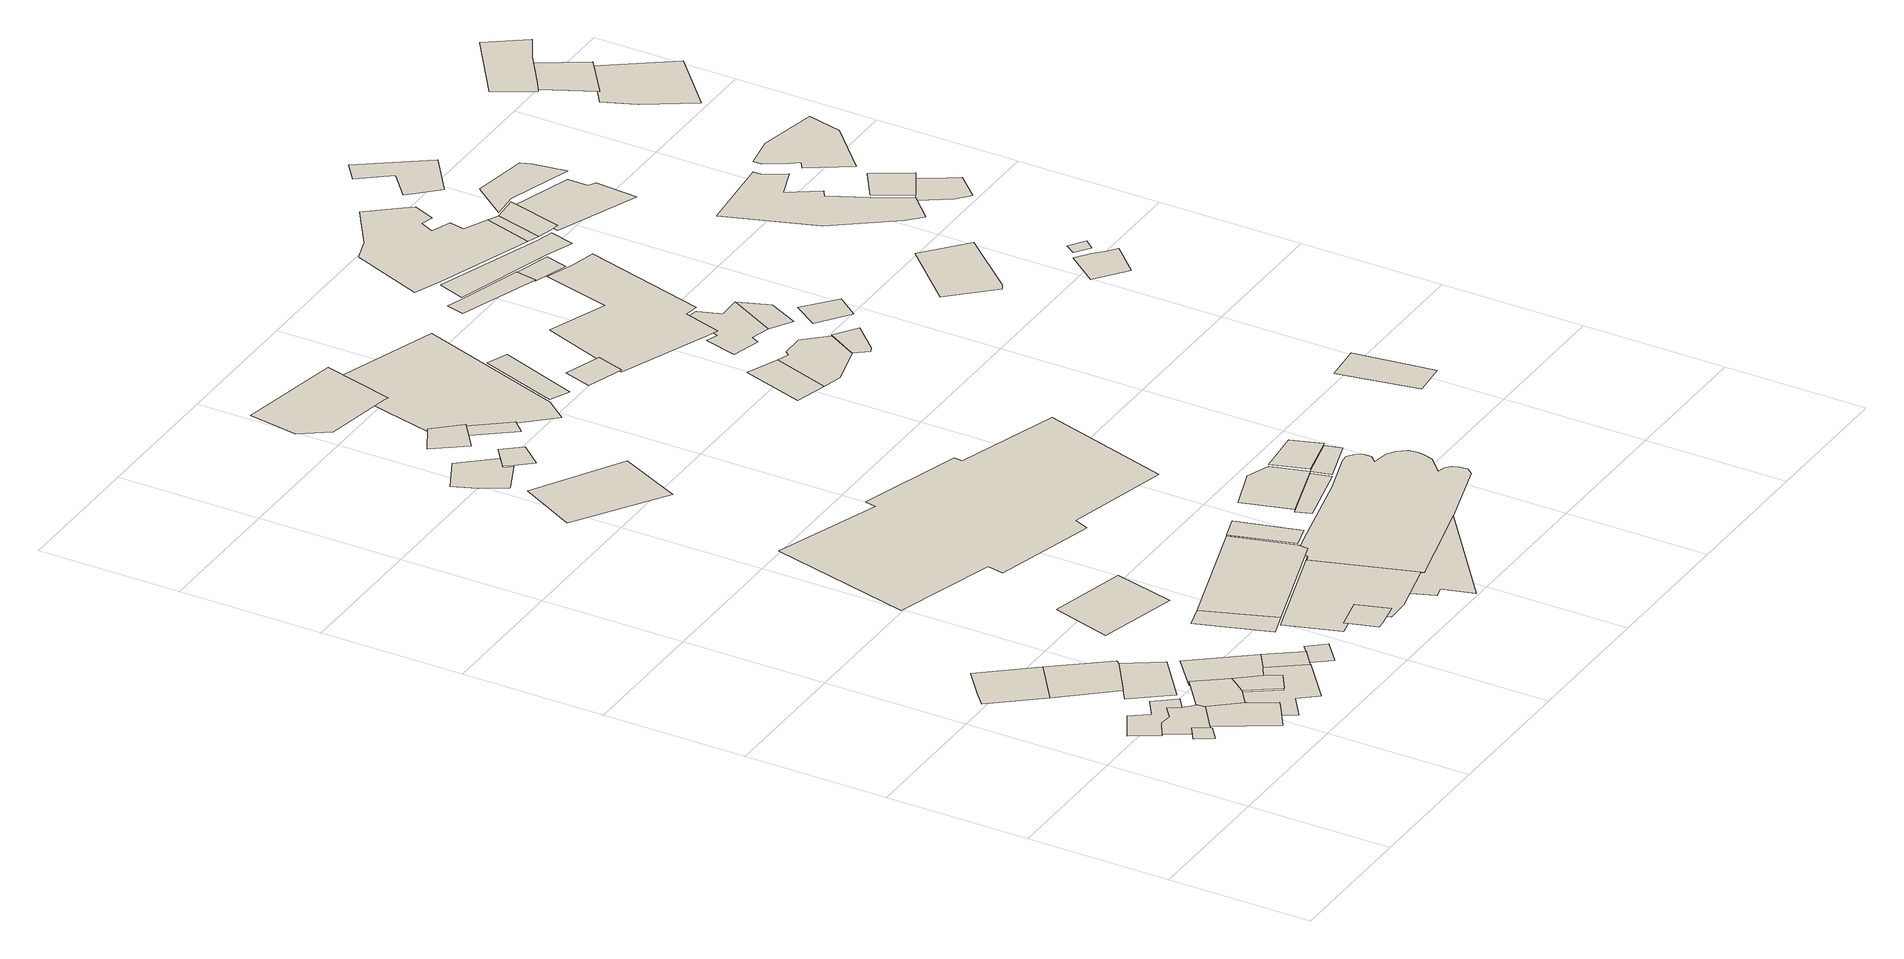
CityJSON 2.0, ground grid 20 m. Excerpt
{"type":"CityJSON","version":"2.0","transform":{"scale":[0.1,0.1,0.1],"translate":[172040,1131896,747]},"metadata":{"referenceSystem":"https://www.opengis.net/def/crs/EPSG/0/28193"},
"CityObjects":{
"building1":{"type":"Building","attributes":{"numberOfFloors":{"value":2,"sources":[{"name":"Amiran Atlas, sheet 12, map 4.3","type":"Secondary cartographic source"}],"paradata":{"author":"Beatrice Vaienti","date":"29-05-2023","comments":"In the atlas the value is \"1-3\", we have chosen a random value between 1 and 3 assigning a higher probability to 1 and 2 floors, respectively p=[0.35,0.35,0.3] for 1, 2, 3 floors","version":0}},"roof":{"type":{"value":"gable","paradata":{"author":"Beatrice Vaienti","date":"29-05-2023","comments":"In the Atlas the value is reported is 'gabled (tiles)', however it is not clear whether it refers to a hip or a gable roof. Therefore we assigned a random value between the two.","version":0}}},"updatedGeometry":true,"terrainDifference":{"value":"0.4482353226528503"}},"geometry":[{"type":"MultiSurface","lod":"0","boundaries":[[[0,1,2,3]]]}]},
"building2":{"type":"Building","attributes":{"numberOfFloors":{"value":1,"sources":[{"name":"Amiran Atlas, sheet 12, map 4.3","type":"Secondary cartographic source"}],"paradata":{"author":"Beatrice Vaienti","date":"29-05-2023","comments":"In the atlas the value is \"1-3\", we have chosen a random value between 1 and 3 assigning a higher probability to 1 and 2 floors, respectively p=[0.35,0.35,0.3] for 1, 2, 3 floors","version":0}},"roof":{"type":{"value":"flat","paradata":{"author":"Beatrice Vaienti","date":"29-05-2023","version":0}}},"updatedGeometry":true,"terrainDifference":{"value":"0.8770737426527776"}},"geometry":[{"type":"MultiSurface","lod":"0","boundaries":[[[4,5,6,7,8,9,10,11,12,13]]]}]},
"building3":{"type":"Building","attributes":{"numberOfFloors":{"value":2,"sources":[{"name":"Amiran Atlas, sheet 12, map 4.3","type":"Secondary cartographic source"}],"paradata":{"author":"Beatrice Vaienti","date":"29-05-2023","comments":"In the atlas the value is \"1-3\", we have chosen a random value between 1 and 3 assigning a higher probability to 1 and 2 floors, respectively p=[0.35,0.35,0.3] for 1, 2, 3 floors","version":0}},"roof":{"type":{"value":"flat","paradata":{"author":"Beatrice Vaienti","date":"29-05-2023","version":0}}},"updatedGeometry":true,"terrainDifference":{"value":"0.8300795005464461"}},"geometry":[{"type":"MultiSurface","lod":"0","boundaries":[[[14,15,16,17,18,19,20,21,22,23]]]}]},
"building4":{"type":"Building","attributes":{"numberOfFloors":{"value":3,"sources":[{"name":"Amiran Atlas, sheet 12, map 4.3","type":"Secondary cartographic source"}],"paradata":{"author":"Beatrice Vaienti","date":"29-05-2023","comments":"In the atlas the value is \"1-3\", we have chosen a random value between 1 and 3 assigning a higher probability to 1 and 2 floors, respectively p=[0.35,0.35,0.3] for 1, 2, 3 floors","version":0}},"roof":{"type":{"value":"flat","paradata":{"author":"Beatrice Vaienti","date":"29-05-2023","version":0}}},"updatedGeometry":true,"terrainDifference":{"value":"1.0382613989575766"}},"geometry":[{"type":"MultiSurface","lod":"0","boundaries":[[[24,25,26,27,28,29,30]]]}]},
"building5":{"type":"Building","attributes":{"numberOfFloors":{"value":1,"paradata":{"author":"INFERRED","date":"05-06-2023","comments":"Random Forest Classifier","version":0}},"roof":{"type":{"value":"flat","paradata":{"author":"Beatrice Vaienti","date":"29-05-2023","version":0}}},"updatedGeometry":true,"terrainDifference":{"value":"0.8188507627975196"}},"geometry":[{"type":"MultiSurface","lod":"0","boundaries":[[[31,32,33,34,35]]]}]},
"building6":{"type":"Building","attributes":{"numberOfFloors":{"value":2,"sources":[{"name":"Amiran Atlas, sheet 12, map 4.3","type":"Secondary cartographic source"}],"paradata":{"author":"Beatrice Vaienti","date":"29-05-2023","comments":"In the atlas the value is \"1-3\", we have chosen a random value between 1 and 3 assigning a higher probability to 1 and 2 floors, respectively p=[0.35,0.35,0.3] for 1, 2, 3 floors","version":0}},"roof":{"type":{"value":"flat","paradata":{"author":"Beatrice Vaienti","date":"29-05-2023","version":0}}},"updatedGeometry":true,"terrainDifference":{"value":"0.9134106298248517"}},"geometry":[{"type":"MultiSurface","lod":"0","boundaries":[[[36,37,38,39,40,41]]]}]},
"building7":{"type":"Building","attributes":{"numberOfFloors":{"value":1,"sources":[{"name":"Amiran Atlas, sheet 12, map 4.3","type":"Secondary cartographic source"}],"paradata":{"author":"Beatrice Vaienti","date":"29-05-2023","comments":"In the atlas the value is \"1-3\", we have chosen a random value between 1 and 3 assigning a higher probability to 1 and 2 floors, respectively p=[0.35,0.35,0.3] for 1, 2, 3 floors","version":0}},"roof":{"type":{"value":"flat","paradata":{"author":"Beatrice Vaienti","date":"29-05-2023","version":0}}},"updatedGeometry":true,"terrainDifference":{"value":"0.7969610047034221"}},"geometry":[{"type":"MultiSurface","lod":"0","boundaries":[[[42,43,33,32,44]]]}]},
"building8":{"type":"Building","attributes":{"numberOfFloors":{"value":2,"sources":[{"name":"Amiran Atlas, sheet 12, map 4.3","type":"Secondary cartographic source"}],"paradata":{"author":"Beatrice Vaienti","date":"29-05-2023","comments":"In the atlas the value is \"1-3\", we have chosen a random value between 1 and 3 assigning a higher probability to 1 and 2 floors, respectively p=[0.35,0.35,0.3] for 1, 2, 3 floors","version":0}},"roof":{"type":{"value":"flat","paradata":{"author":"Beatrice Vaienti","date":"29-05-2023","version":0}}},"updatedGeometry":true,"terrainDifference":{"value":"0.8171953010688303"}},"geometry":[{"type":"MultiSurface","lod":"0","boundaries":[[[45,42,44,46,47]]]}]},
"building9":{"type":"Building","attributes":{"numberOfFloors":{"value":2,"sources":[{"name":"Amiran Atlas, sheet 12, map 4.3","type":"Secondary cartographic source"}],"paradata":{"author":"Beatrice Vaienti","date":"29-05-2023","comments":"In the atlas the value is \"1-3\", we have chosen a random value between 1 and 3 assigning a higher probability to 1 and 2 floors, respectively p=[0.35,0.35,0.3] for 1, 2, 3 floors","version":0}},"roof":{"type":{"value":"flat","paradata":{"author":"Beatrice Vaienti","date":"29-05-2023","version":0}}},"updatedGeometry":true,"terrainDifference":{"value":"1.6195551845540759"}},"geometry":[{"type":"MultiSurface","lod":"0","boundaries":[[[48,49,50,51,52,53,54,55,56,57,58,59,60]]]}]},
"building10":{"type":"Building","attributes":{"numberOfFloors":{"value":1,"sources":[{"name":"Amiran Atlas, sheet 12, map 4.3","type":"Secondary cartographic source"}],"paradata":{"author":"Beatrice Vaienti","date":"29-05-2023","comments":"In the atlas the value is \"1-3\", we have chosen a random value between 1 and 3 assigning a higher probability to 1 and 2 floors, respectively p=[0.35,0.35,0.3] for 1, 2, 3 floors","version":0}},"roof":{"type":{"value":"hip","paradata":{"author":"Beatrice Vaienti","date":"29-05-2023","comments":"In the Atlas the value is reported is 'gabled (tiles)', however it is not clear whether it refers to a hip or a gable roof. Therefore we assigned a random value between the two.","version":0}}},"updatedGeometry":true,"terrainDifference":{"value":"0.5749871791990009"}},"geometry":[{"type":"MultiSurface","lod":"0","boundaries":[[[61,38,37,62,63]]]}]},
"building11":{"type":"Building","attributes":{"numberOfFloors":{"value":3,"sources":[{"name":"Amiran Atlas, sheet 12, map 4.3","type":"Secondary cartographic source"}],"paradata":{"author":"Beatrice Vaienti","date":"29-05-2023","comments":"In the atlas the value is \"1-3\", we have chosen a random value between 1 and 3 assigning a higher probability to 1 and 2 floors, respectively p=[0.35,0.35,0.3] for 1, 2, 3 floors","version":0}},"roof":{"type":{"value":"hip","paradata":{"author":"Beatrice Vaienti","date":"29-05-2023","comments":"In the Atlas the value is reported is 'gabled (tiles)', however it is not clear whether it refers to a hip or a gable roof. Therefore we assigned a random value between the two.","version":0}}},"updatedGeometry":true,"terrainDifference":{"value":"0.7176208684311715"}},"geometry":[{"type":"MultiSurface","lod":"0","boundaries":[[[64,65,66,67,68,69]]]}]},
"building12":{"type":"Building","attributes":{"numberOfFloors":{"value":2,"sources":[{"name":"Amiran Atlas, sheet 12, map 4.3","type":"Secondary cartographic source"}],"paradata":{"author":"Beatrice Vaienti","date":"29-05-2023","comments":"In the atlas the value is \"1-3\", we have chosen a random value between 1 and 3 assigning a higher probability to 1 and 2 floors, respectively p=[0.35,0.35,0.3] for 1, 2, 3 floors","version":0}},"roof":{"type":{"value":"domed","paradata":{"author":"Beatrice Vaienti","date":"29-05-2023","version":0}}},"updatedGeometry":true,"terrainDifference":{"value":"0.6391456697115209"}},"geometry":[{"type":"MultiSurface","lod":"0","boundaries":[[[65,64,70,71]]]}]},
"building13":{"type":"Building","attributes":{"numberOfFloors":{"value":3,"sources":[{"name":"Amiran Atlas, sheet 12, map 4.3","type":"Secondary cartographic source"}],"paradata":{"author":"Beatrice Vaienti","date":"29-05-2023","comments":"In the atlas the value is \"1-3\", we have chosen a random value between 1 and 3 assigning a higher probability to 1 and 2 floors, respectively p=[0.35,0.35,0.3] for 1, 2, 3 floors","version":0}},"roof":{"type":{"value":"domed","paradata":{"author":"Beatrice Vaienti","date":"29-05-2023","version":0}}},"updatedGeometry":true,"terrainDifference":{"value":"0.5954970278253313"}},"geometry":[{"type":"MultiSurface","lod":"0","boundaries":[[[72,71,73,74,75]]]}]},
"building14":{"type":"Building","attributes":{"numberOfFloors":{"value":1,"sources":[{"name":"Amiran Atlas, sheet 12, map 4.3","type":"Secondary cartographic source"}],"paradata":{"author":"Beatrice Vaienti","date":"29-05-2023","comments":"In the atlas the value is \"1-3\", we have chosen a random value between 1 and 3 assigning a higher probability to 1 and 2 floors, respectively p=[0.35,0.35,0.3] for 1, 2, 3 floors","version":0}},"roof":{"type":{"value":"flat","paradata":{"author":"Beatrice Vaienti","date":"29-05-2023","version":0}}},"updatedGeometry":true,"terrainDifference":{"value":"1.2327316157822497"}},"geometry":[{"type":"MultiSurface","lod":"0","boundaries":[[[76,77,78,79,80,81,82]]]}]},
"building15":{"type":"Building","attributes":{"numberOfFloors":{"value":1,"paradata":{"author":"INFERRED","date":"05-06-2023","comments":"Random Forest Classifier","version":0}},"roof":{"type":{"value":"flat","paradata":{"author":"INFERRED","date":"05-06-2023","comments":"Random Forest Classifier","version":0}}},"updatedGeometry":true,"terrainDifference":{"value":"1.1726861643616575"}},"geometry":[{"type":"MultiSurface","lod":"0","boundaries":[[[83,84,85,86]]]}]},
"building16":{"type":"Building","attributes":{"numberOfFloors":{"value":1,"sources":[{"name":"Amiran Atlas, sheet 12, map 4.3","type":"Secondary cartographic source"}],"paradata":{"author":"Beatrice Vaienti","date":"29-05-2023","comments":"In the atlas the value is \"1-3\", we have chosen a random value between 1 and 3 assigning a higher probability to 1 and 2 floors, respectively p=[0.35,0.35,0.3] for 1, 2, 3 floors","version":0}},"roof":{"type":{"value":"flat","paradata":{"author":"Beatrice Vaienti","date":"29-05-2023","version":0}}},"updatedGeometry":true,"terrainDifference":{"value":"0.5033460948074935"}},"geometry":[{"type":"MultiSurface","lod":"0","boundaries":[[[87,88,89,90]]]}]},
"building17":{"type":"Building","attributes":{"numberOfFloors":{"value":2,"sources":[{"name":"Amiran Atlas, sheet 12, map 4.3","type":"Secondary cartographic source"}],"paradata":{"author":"Beatrice Vaienti","date":"29-05-2023","comments":"In the atlas the value is \"1-3\", we have chosen a random value between 1 and 3 assigning a higher probability to 1 and 2 floors, respectively p=[0.35,0.35,0.3] for 1, 2, 3 floors","version":0}},"roof":{"type":{"value":"flat","paradata":{"author":"Beatrice Vaienti","date":"29-05-2023","version":0}}},"updatedGeometry":true,"terrainDifference":{"value":"1.8278090575159296"}},"geometry":[{"type":"MultiSurface","lod":"0","boundaries":[[[91,92,93,94]]]}]},
"building18":{"type":"Building","attributes":{"numberOfFloors":{"value":3,"sources":[{"name":"Amiran Atlas, sheet 12, map 4.3","type":"Secondary cartographic source"}],"paradata":{"author":"Beatrice Vaienti","date":"29-05-2023","comments":"In the atlas the value is \"1-3\", we have chosen a random value between 1 and 3 assigning a higher probability to 1 and 2 floors, respectively p=[0.35,0.35,0.3] for 1, 2, 3 floors","version":0}},"roof":{"type":{"value":"flat","paradata":{"author":"Beatrice Vaienti","date":"29-05-2023","version":0}}},"updatedGeometry":true,"terrainDifference":{"value":"0.7621283116448904"}},"geometry":[{"type":"MultiSurface","lod":"0","boundaries":[[[95,96,97,98,99,100]]]}]},
"building19":{"type":"Building","attributes":{"numberOfFloors":{"value":1,"sources":[{"name":"Amiran Atlas, sheet 12, map 4.3","type":"Secondary cartographic source"}],"paradata":{"author":"Beatrice Vaienti","date":"29-05-2023","comments":"In the atlas the value is \"1-3\", we have chosen a random value between 1 and 3 assigning a higher probability to 1 and 2 floors, respectively p=[0.35,0.35,0.3] for 1, 2, 3 floors","version":0}},"roof":{"type":{"value":"flat","paradata":{"author":"Beatrice Vaienti","date":"29-05-2023","version":0}}},"updatedGeometry":true,"terrainDifference":{"value":"0.9096524106829893"}},"geometry":[{"type":"MultiSurface","lod":"0","boundaries":[[[101,102,103,104]]]}]},
"building20":{"type":"Building","attributes":{"numberOfFloors":{"value":1,"sources":[{"name":"Amiran Atlas, sheet 12, map 4.3","type":"Secondary cartographic source"}],"paradata":{"author":"Beatrice Vaienti","date":"29-05-2023","comments":"In the atlas the value is \"1-3\", we have chosen a random value between 1 and 3 assigning a higher probability to 1 and 2 floors, respectively p=[0.35,0.35,0.3] for 1, 2, 3 floors","version":0}},"roof":{"type":{"value":"flat","paradata":{"author":"Beatrice Vaienti","date":"29-05-2023","version":0}}},"updatedGeometry":true,"terrainDifference":{"value":"0.8100897709461861"}},"geometry":[{"type":"MultiSurface","lod":"0","boundaries":[[[105,106,107,108,109]]]}]},
"building21":{"type":"Building","attributes":{"numberOfFloors":{"value":1,"sources":[{"name":"Amiran Atlas, sheet 12, map 4.3","type":"Secondary cartographic source"}],"paradata":{"author":"Beatrice Vaienti","date":"29-05-2023","comments":"In the atlas the value is \"1-3\", we have chosen a random value between 1 and 3 assigning a higher probability to 1 and 2 floors, respectively p=[0.35,0.35,0.3] for 1, 2, 3 floors","version":0}},"roof":{"type":{"value":"flat","paradata":{"author":"Beatrice Vaienti","date":"29-05-2023","version":0}}},"updatedGeometry":true,"terrainDifference":{"value":"1.4706718689756235"}},"geometry":[{"type":"MultiSurface","lod":"0","boundaries":[[[110,111,112,113,114,115]]]}]},
"building22":{"type":"Building","attributes":{"numberOfFloors":{"value":1,"sources":[{"name":"Amiran Atlas, sheet 12, map 4.3","type":"Secondary cartographic source"}],"paradata":{"author":"Beatrice Vaienti","date":"29-05-2023","comments":"In the atlas the value is \"1-3\", we have chosen a random value between 1 and 3 assigning a higher probability to 1 and 2 floors, respectively p=[0.35,0.35,0.3] for 1, 2, 3 floors","version":0}},"roof":{"type":{"value":"flat","paradata":{"author":"Beatrice Vaienti","date":"29-05-2023","version":0}}},"updatedGeometry":true,"terrainDifference":{"value":"0.7842735114756506"}},"geometry":[{"type":"MultiSurface","lod":"0","boundaries":[[[116,117,118,119]]]}]},
"building23":{"type":"Building","attributes":{"numberOfFloors":{"value":2,"sources":[{"name":"Amiran Atlas, sheet 12, map 4.3","type":"Secondary cartographic source"}],"paradata":{"author":"Beatrice Vaienti","date":"29-05-2023","comments":"In the atlas the value is \"1-3\", we have chosen a random value between 1 and 3 assigning a higher probability to 1 and 2 floors, respectively p=[0.35,0.35,0.3] for 1, 2, 3 floors","version":0}},"roof":{"type":{"value":"flat","paradata":{"author":"Beatrice Vaienti","date":"29-05-2023","version":0}}},"updatedGeometry":true,"terrainDifference":{"value":"1.2838965631106403"}},"geometry":[{"type":"MultiSurface","lod":"0","boundaries":[[[88,87,120,121,122]]]}]},
"building24":{"type":"Building","attributes":{"numberOfFloors":{"value":1,"sources":[{"name":"Amiran Atlas, sheet 12, map 4.3","type":"Secondary cartographic source"}],"paradata":{"author":"Beatrice Vaienti","date":"29-05-2023","comments":"In the atlas the value is \"1-3\", we have chosen a random value between 1 and 3 assigning a higher probability to 1 and 2 floors, respectively p=[0.35,0.35,0.3] for 1, 2, 3 floors","version":0}},"roof":{"type":{"value":"flat","paradata":{"author":"Beatrice Vaienti","date":"29-05-2023","version":0}}},"updatedGeometry":true,"terrainDifference":{"value":"1.6261742688890082"}},"geometry":[{"type":"MultiSurface","lod":"0","boundaries":[[[123,124,125,126,127,128,129,130,131,132,133]]]}]},
"building25":{"type":"Building","attributes":{"numberOfFloors":{"value":1,"sources":[{"name":"Amiran Atlas, sheet 12, map 4.3","type":"Secondary cartographic source"}],"paradata":{"author":"Beatrice Vaienti","date":"29-05-2023","comments":"In the atlas the value is \"1-3\", we have chosen a random value between 1 and 3 assigning a higher probability to 1 and 2 floors, respectively p=[0.35,0.35,0.3] for 1, 2, 3 floors","version":0}},"roof":{"type":{"value":"flat","paradata":{"author":"Beatrice Vaienti","date":"29-05-2023","version":0}}},"updatedGeometry":true,"terrainDifference":{"value":"3.2334416341288015"}},"geometry":[{"type":"MultiSurface","lod":"0","boundaries":[[[134,135,136,137,138,139,140,141,142,143,144,145]]]}]},
"building26":{"type":"Building","attributes":{"numberOfFloors":{"value":2,"sources":[{"name":"Amiran Atlas, sheet 12, map 4.3","type":"Secondary cartographic source"}],"paradata":{"author":"Beatrice Vaienti","date":"29-05-2023","comments":"In the atlas the value is \"1-3\", we have chosen a random value between 1 and 3 assigning a higher probability to 1 and 2 floors, respectively p=[0.35,0.35,0.3] for 1, 2, 3 floors","version":0}},"roof":{"type":{"value":"flat","paradata":{"author":"Beatrice Vaienti","date":"29-05-2023","version":0}}},"updatedGeometry":true,"terrainDifference":{"value":"3.5901576972162585"}},"geometry":[{"type":"MultiSurface","lod":"0","boundaries":[[[146,147,148,149,150,151,152,153]]]}]},
"building27":{"type":"Building","attributes":{"numberOfFloors":{"value":1,"sources":[{"name":"Amiran Atlas, sheet 12, map 4.3","type":"Secondary cartographic source"}],"paradata":{"author":"Beatrice Vaienti","date":"29-05-2023","comments":"In the atlas the value is \"1-3\", we have chosen a random value between 1 and 3 assigning a higher probability to 1 and 2 floors, respectively p=[0.35,0.35,0.3] for 1, 2, 3 floors","version":0}},"roof":{"type":{"value":"flat","paradata":{"author":"Beatrice Vaienti","date":"29-05-2023","version":0}}},"updatedGeometry":true,"terrainDifference":{"value":"1.6312303317012267"}},"geometry":[{"type":"MultiSurface","lod":"0","boundaries":[[[154,155,156,157]]]}]},
"building28":{"type":"Building","attributes":{"numberOfFloors":{"value":2,"sources":[{"name":"Amiran Atlas, sheet 12, map 4.3","type":"Secondary cartographic source"}],"paradata":{"author":"Beatrice Vaienti","date":"29-05-2023","comments":"In the atlas the value is \"1-3\", we have chosen a random value between 1 and 3 assigning a higher probability to 1 and 2 floors, respectively p=[0.35,0.35,0.3] for 1, 2, 3 floors","version":0}},"roof":{"type":{"value":"flat","paradata":{"author":"INFERRED","date":"05-06-2023","comments":"Random Forest Classifier","version":0}}},"updatedGeometry":true,"terrainDifference":{"value":"1.2896860963904764"}},"geometry":[{"type":"MultiSurface","lod":"0","boundaries":[[[158,159,160,161]]]}]},
"building29":{"type":"Building","attributes":{"numberOfFloors":{"value":2,"sources":[{"name":"Amiran Atlas, sheet 12, map 4.3","type":"Secondary cartographic source"}],"paradata":{"author":"Beatrice Vaienti","date":"29-05-2023","comments":"In the atlas the value is \"1-3\", we have chosen a random value between 1 and 3 assigning a higher probability to 1 and 2 floors, respectively p=[0.35,0.35,0.3] for 1, 2, 3 floors","version":0}},"roof":{"type":{"value":"flat","paradata":{"author":"Beatrice Vaienti","date":"29-05-2023","version":0}}},"updatedGeometry":true,"terrainDifference":{"value":"0.5947137524824356"}},"geometry":[{"type":"MultiSurface","lod":"0","boundaries":[[[126,125,124,162,163,164,165,166]]]}]},
"building30":{"type":"Building","attributes":{"numberOfFloors":{"value":1,"sources":[{"name":"Amiran Atlas, sheet 12, map 4.3","type":"Secondary cartographic source"}],"paradata":{"author":"Beatrice Vaienti","date":"29-05-2023","comments":"In the atlas the value is \"1-3\", we have chosen a random value between 1 and 3 assigning a higher probability to 1 and 2 floors, respectively p=[0.35,0.35,0.3] for 1, 2, 3 floors","version":0}},"roof":{"type":{"value":"flat","paradata":{"author":"Beatrice Vaienti","date":"29-05-2023","version":0}}},"updatedGeometry":true,"terrainDifference":{"value":"0.5959375504053896"}},"geometry":[{"type":"MultiSurface","lod":"0","boundaries":[[[167,168,169,170]]]}]},
"building31":{"type":"Building","attributes":{"numberOfFloors":{"value":2,"sources":[{"name":"Amiran Atlas, sheet 12, map 4.3","type":"Secondary cartographic source"}],"paradata":{"author":"Beatrice Vaienti","date":"29-05-2023","comments":"In the atlas the value is \"1-3\", we have chosen a random value between 1 and 3 assigning a higher probability to 1 and 2 floors, respectively p=[0.35,0.35,0.3] for 1, 2, 3 floors","version":0}},"roof":{"type":{"value":"domed","paradata":{"author":"Beatrice Vaienti","date":"29-05-2023","version":0}}},"updatedGeometry":true,"terrainDifference":{"value":"1.2350939003484092"}},"geometry":[{"type":"MultiSurface","lod":"0","boundaries":[[[171,172,173,174]]]}]},
"building32":{"type":"Building","attributes":{"numberOfFloors":{"value":1,"sources":[{"name":"Amiran Atlas, sheet 12, map 4.3","type":"Secondary cartographic source"}],"paradata":{"author":"Beatrice Vaienti","date":"29-05-2023","comments":"In the atlas the value is \"1-3\", we have chosen a random value between 1 and 3 assigning a higher probability to 1 and 2 floors, respectively p=[0.35,0.35,0.3] for 1, 2, 3 floors","version":0}},"roof":{"type":{"value":"flat","paradata":{"author":"Beatrice Vaienti","date":"29-05-2023","version":0}}},"updatedGeometry":true,"terrainDifference":{"value":"2.3186715336217314"}},"geometry":[{"type":"MultiSurface","lod":"0","boundaries":[[[175,176,177,128,127,126,166,165,178,179,180,181,182,183,184,185,186,187,188,189,190,191,192,193,194,195,196,197]]]}]},
"building33":{"type":"Building","attributes":{"numberOfFloors":{"value":2,"sources":[{"name":"Amiran Atlas, sheet 12, map 4.3","type":"Secondary cartographic source"}],"paradata":{"author":"Beatrice Vaienti","date":"29-05-2023","comments":"In the atlas the value is \"1-3\", we have chosen a random value between 1 and 3 assigning a higher probability to 1 and 2 floors, respectively p=[0.35,0.35,0.3] for 1, 2, 3 floors","version":0}},"roof":{"type":{"value":"flat","paradata":{"author":"INFERRED","date":"05-06-2023","comments":"Random Forest Classifier","version":0}}},"updatedGeometry":true,"terrainDifference":{"value":"1.0992750303073553"}},"geometry":[{"type":"MultiSurface","lod":"0","boundaries":[[[198,199,200,201,202,203]]]}]},
"building34":{"type":"Building","attributes":{"numberOfFloors":{"value":2,"sources":[{"name":"Amiran Atlas, sheet 12, map 4.3","type":"Secondary cartographic source"}],"paradata":{"author":"Beatrice Vaienti","date":"29-05-2023","comments":"In the atlas the value is \"1-3\", we have chosen a random value between 1 and 3 assigning a higher probability to 1 and 2 floors, respectively p=[0.35,0.35,0.3] for 1, 2, 3 floors","version":0}},"roof":{"type":{"value":"flat","paradata":{"author":"INFERRED","date":"05-06-2023","comments":"Random Forest Classifier","version":0}}},"updatedGeometry":true,"terrainDifference":{"value":"0.5150263811844634"}},"geometry":[{"type":"MultiSurface","lod":"0","boundaries":[[[204,205,206,207]]]}]},
"building35":{"type":"Building","attributes":{"numberOfFloors":{"value":3,"sources":[{"name":"Amiran Atlas, sheet 12, map 4.3","type":"Secondary cartographic source"}],"paradata":{"author":"Beatrice Vaienti","date":"29-05-2023","comments":"In the atlas the value is \"1-3\", we have chosen a random value between 1 and 3 assigning a higher probability to 1 and 2 floors, respectively p=[0.35,0.35,0.3] for 1, 2, 3 floors","version":0}},"roof":{"type":{"value":"flat","paradata":{"author":"INFERRED","date":"05-06-2023","comments":"Random Forest Classifier","version":0}}},"updatedGeometry":true,"terrainDifference":{"value":"0.48195546892611313"}},"geometry":[{"type":"MultiSurface","lod":"0","boundaries":[[[208,209,210,211,212]]]}]},
"building36":{"type":"Building","attributes":{"numberOfFloors":{"value":3,"sources":[{"name":"Amiran Atlas, sheet 12, map 4.3","type":"Secondary cartographic source"}],"paradata":{"author":"Beatrice Vaienti","date":"29-05-2023","comments":"In the atlas the value is \"1-3\", we have chosen a random value between 1 and 3 assigning a higher probability to 1 and 2 floors, respectively p=[0.35,0.35,0.3] for 1, 2, 3 floors","version":0}},"roof":{"type":{"value":"flat","paradata":{"author":"Beatrice Vaienti","date":"29-05-2023","version":0}}},"updatedGeometry":true,"terrainDifference":{"value":"1.3301409972955007"}},"geometry":[{"type":"MultiSurface","lod":"0","boundaries":[[[213,214,172,171,215,216,217,218]]]}]},
"building37":{"type":"Building","attributes":{"numberOfFloors":{"value":1,"sources":[{"name":"Amiran Atlas, sheet 12, map 4.3","type":"Secondary cartographic source"}],"paradata":{"author":"Beatrice Vaienti","date":"29-05-2023","comments":"In the atlas the value is \"1-3\", we have chosen a random value between 1 and 3 assigning a higher probability to 1 and 2 floors, respectively p=[0.35,0.35,0.3] for 1, 2, 3 floors","version":0}},"roof":{"type":{"value":"flat","paradata":{"author":"Beatrice Vaienti","date":"29-05-2023","version":0}}},"updatedGeometry":true,"terrainDifference":{"value":"3.238401958683389"}},"geometry":[{"type":"MultiSurface","lod":"0","boundaries":[[[219,220,221,222,223,224,225,226,227,228,229]]]}]},
"building38":{"type":"Building","attributes":{"numberOfFloors":{"value":1,"sources":[{"name":"Amiran Atlas, sheet 12, map 4.3","type":"Secondary cartographic source"}],"paradata":{"author":"Beatrice Vaienti","date":"29-05-2023","comments":"In the atlas the value is \"1-3\", we have chosen a random value between 1 and 3 assigning a higher probability to 1 and 2 floors, respectively p=[0.35,0.35,0.3] for 1, 2, 3 floors","version":0}},"roof":{"type":{"value":"flat","paradata":{"author":"Beatrice Vaienti","date":"29-05-2023","version":0}}},"updatedGeometry":true,"terrainDifference":{"value":"0.5963199473237619"}},"geometry":[{"type":"MultiSurface","lod":"0","boundaries":[[[199,230,231,232]]]}]},
"building39":{"type":"Building","attributes":{"numberOfFloors":{"value":3,"paradata":{"author":"INFERRED","date":"05-06-2023","comments":"Random Forest Classifier","version":0}},"roof":{"type":{"value":"flat","paradata":{"author":"INFERRED","date":"05-06-2023","comments":"Random Forest Classifier","version":0}}},"updatedGeometry":true,"terrainDifference":{"value":"0.6742133118619676"}},"geometry":[{"type":"MultiSurface","lod":"0","boundaries":[[[233,234,235,236]]]}]},
"building40":{"type":"Building","attributes":{"numberOfFloors":{"value":1,"sources":[{"name":"Amiran Atlas, sheet 12, map 4.3","type":"Secondary cartographic source"}],"paradata":{"author":"Beatrice Vaienti","date":"29-05-2023","comments":"In the atlas the value is \"1-3\", we have chosen a random value between 1 and 3 assigning a higher probability to 1 and 2 floors, respectively p=[0.35,0.35,0.3] for 1, 2, 3 floors","version":0}},"roof":{"type":{"value":"flat","paradata":{"author":"Beatrice Vaienti","date":"29-05-2023","version":0}}},"updatedGeometry":true,"terrainDifference":{"value":"1.4080009531140094"}},"geometry":[{"type":"MultiSurface","lod":"0","boundaries":[[[237,238,239,240,241,242,243,244,245,246]]]}]},
"building41":{"type":"Building","attributes":{"numberOfFloors":{"value":2,"paradata":{"author":"INFERRED","date":"05-06-2023","comments":"Random Forest Classifier","version":0}},"roof":{"type":{"value":"gable","paradata":{"author":"Beatrice Vaienti","date":"29-05-2023","comments":"In the Atlas the value is reported is 'gabled (tiles)', however it is not clear whether it refers to a hip or a gable roof. Therefore we assigned a random value between the two.","version":0}}},"updatedGeometry":true,"terrainDifference":{"value":"0.6748661474711262"}},"geometry":[{"type":"MultiSurface","lod":"0","boundaries":[[[247,248,249,250,251,252]]]}]},
"building42":{"type":"Building","attributes":{"numberOfFloors":{"value":1,"paradata":{"author":"INFERRED","date":"05-06-2023","comments":"Random Forest Classifier","version":0}},"roof":{"type":{"value":"flat","paradata":{"author":"INFERRED","date":"05-06-2023","comments":"Random Forest Classifier","version":0}}},"updatedGeometry":true,"terrainDifference":{"value":"0.7757813713095384"}},"geometry":[{"type":"MultiSurface","lod":"0","boundaries":[[[253,254,255,256,257]]]}]},
"building43":{"type":"Building","attributes":{"numberOfFloors":{"value":1,"sources":[{"name":"Amiran Atlas, sheet 12, map 4.3","type":"Secondary cartographic source"}],"paradata":{"author":"Beatrice Vaienti","date":"29-05-2023","comments":"In the atlas the value is \"1-3\", we have chosen a random value between 1 and 3 assigning a higher probability to 1 and 2 floors, respectively p=[0.35,0.35,0.3] for 1, 2, 3 floors","version":0}},"roof":{"type":{"value":"flat","paradata":{"author":"INFERRED","date":"05-06-2023","comments":"Random Forest Classifier","version":0}}},"updatedGeometry":true,"terrainDifference":{"value":"0.46094314656511415"}},"geometry":[{"type":"MultiSurface","lod":"0","boundaries":[[[258,259,260,261]]]}]},
"building44":{"type":"Building","attributes":{"numberOfFloors":{"value":2,"paradata":{"author":"INFERRED","date":"05-06-2023","comments":"Random Forest Classifier","version":0}},"roof":{"type":{"value":"gable","paradata":{"author":"Beatrice Vaienti","date":"29-05-2023","comments":"In the Atlas the value is reported is 'gabled (tiles)', however it is not clear whether it refers to a hip or a gable roof. Therefore we assigned a random value between the two.","version":0}}},"updatedGeometry":true,"terrainDifference":{"value":"2.6619503041161225"}},"geometry":[{"type":"MultiSurface","lod":"0","boundaries":[[[262,263,264,265,266,267,268,269,270,271,272,273,274,275]]]}]},
"building45":{"type":"Building","attributes":{"numberOfFloors":{"value":2,"sources":[{"name":"Amiran Atlas, sheet 12, map 4.3","type":"Secondary cartographic source"}],"paradata":{"author":"Beatrice Vaienti","date":"29-05-2023","comments":"In the atlas the value is \"1-3\", we have chosen a random value between 1 and 3 assigning a higher probability to 1 and 2 floors, respectively p=[0.35,0.35,0.3] for 1, 2, 3 floors","version":0}},"roof":{"type":{"value":"flat","paradata":{"author":"Beatrice Vaienti","date":"29-05-2023","version":0}}},"updatedGeometry":true,"terrainDifference":{"value":"1.1172362452576636"}},"geometry":[{"type":"MultiSurface","lod":"0","boundaries":[[[241,276,277,242]]]}]},
"building46":{"type":"Building","attributes":{"numberOfFloors":{"value":1,"sources":[{"name":"Amiran Atlas, sheet 12, map 4.3","type":"Secondary cartographic source"}],"paradata":{"author":"Beatrice Vaienti","date":"29-05-2023","comments":"In the atlas the value is \"1-3\", we have chosen a random value between 1 and 3 assigning a higher probability to 1 and 2 floors, respectively p=[0.35,0.35,0.3] for 1, 2, 3 floors","version":0}},"roof":{"type":{"value":"flat","paradata":{"author":"Beatrice Vaienti","date":"29-05-2023","version":0}}},"updatedGeometry":true,"terrainDifference":{"value":"0.9219380487909075"}},"geometry":[{"type":"MultiSurface","lod":"0","boundaries":[[[278,279,280,281]]]}]},
"building47":{"type":"Building","attributes":{"numberOfFloors":{"value":1,"paradata":{"author":"INFERRED","date":"05-06-2023","comments":"Random Forest Classifier","version":0}},"roof":{"type":{"value":"gable","paradata":{"author":"Beatrice Vaienti","date":"29-05-2023","comments":"In the Atlas the value is reported is 'gabled (tiles)', however it is not clear whether it refers to a hip or a gable roof. Therefore we assigned a random value between the two.","version":0}}},"updatedGeometry":true,"terrainDifference":{"value":"0.9684284649657784"}},"geometry":[{"type":"MultiSurface","lod":"0","boundaries":[[[265,282,283,266]]]}]},
"building48":{"type":"Building","attributes":{"numberOfFloors":{"value":2,"paradata":{"author":"INFERRED","date":"05-06-2023","comments":"Random Forest Classifier","version":0}},"roof":{"type":{"value":"domed","paradata":{"author":"Beatrice Vaienti","date":"29-05-2023","version":0}}},"updatedGeometry":true,"terrainDifference":{"value":"1.0269996038419196"}},"geometry":[{"type":"MultiSurface","lod":"0","boundaries":[[[284,285,286,283,282]]]}]},
"building49":{"type":"Building","attributes":{"numberOfFloors":{"value":2,"paradata":{"author":"INFERRED","date":"05-06-2023","comments":"Random Forest Classifier","version":0}},"roof":{"type":{"value":"flat","paradata":{"author":"Beatrice Vaienti","date":"29-05-2023","version":0}}},"updatedGeometry":true,"terrainDifference":{"value":"1.679622373317019"}},"geometry":[{"type":"MultiSurface","lod":"0","boundaries":[[[287,288,289,290,291,292,293]]]}]},
"building50":{"type":"Building","attributes":{"numberOfFloors":{"value":2,"paradata":{"author":"INFERRED","date":"05-06-2023","comments":"Random Forest Classifier","version":0}},"roof":{"type":{"value":"domed","paradata":{"author":"Beatrice Vaienti","date":"29-05-2023","version":0}}},"updatedGeometry":true,"terrainDifference":{"value":"1.768360414923518"}},"geometry":[{"type":"MultiSurface","lod":"0","boundaries":[[[294,295,296,297,298,299]]]}]},
"building51":{"type":"Building","attributes":{"numberOfFloors":{"value":2,"paradata":{"author":"INFERRED","date":"05-06-2023","comments":"Random Forest Classifier","version":0}},"roof":{"type":{"value":"domed","paradata":{"author":"Beatrice Vaienti","date":"29-05-2023","version":0}}},"updatedGeometry":true,"terrainDifference":{"value":"1.1101833977745845"}},"geometry":[{"type":"MultiSurface","lod":"0","boundaries":[[[300,301,302,303,304,305]]]}]},
"building52":{"type":"Building","attributes":{"numberOfFloors":{"value":2,"paradata":{"author":"INFERRED","date":"05-06-2023","comments":"Random Forest Classifier","version":0}},"roof":{"type":{"value":"flat","paradata":{"author":"Beatrice Vaienti","date":"29-05-2023","version":0}}},"updatedGeometry":true,"terrainDifference":{"value":"1.078179240261903"}},"geometry":[{"type":"MultiSurface","lod":"0","boundaries":[[[306,307,308,309]]]}]},
"building53":{"type":"Building","attributes":{"numberOfFloors":{"value":3,"sources":[{"name":"Amiran Atlas, sheet 12, map 4.3","type":"Secondary cartographic source"}],"paradata":{"author":"Beatrice Vaienti","date":"29-05-2023","comments":"In the atlas the value is \"1-3\", we have chosen a random value between 1 and 3 assigning a higher probability to 1 and 2 floors, respectively p=[0.35,0.35,0.3] for 1, 2, 3 floors","version":0}},"roof":{"type":{"value":"domed","paradata":{"author":"Beatrice Vaienti","date":"29-05-2023","version":0}}},"updatedGeometry":true,"terrainDifference":{"value":"1.720565674399375"}},"geometry":[{"type":"MultiSurface","lod":"0","boundaries":[[[310,311,312,313,314]]]}]},
"building54":{"type":"Building","attributes":{"numberOfFloors":{"value":1,"sources":[{"name":"Amiran Atlas, sheet 12, map 4.3","type":"Secondary cartographic source"}],"paradata":{"author":"Beatrice Vaienti","date":"29-05-2023","comments":"In the atlas the value is \"1-3\", we have chosen a random value between 1 and 3 assigning a higher probability to 1 and 2 floors, respectively p=[0.35,0.35,0.3] for 1, 2, 3 floors","version":0}},"roof":{"type":{"value":"flat","paradata":{"author":"Beatrice Vaienti","date":"29-05-2023","version":0}}},"updatedGeometry":true,"terrainDifference":{"value":"3.1460858943328494"}},"geometry":[{"type":"MultiSurface","lod":"0","boundaries":[[[315,316,317,318,319,320,321,322,323,324,325,326]]]}]},
"building55":{"type":"Building","attributes":{"numberOfFloors":{"value":2,"sources":[{"name":"Amiran Atlas, sheet 12, map 4.3","type":"Secondary cartographic source"}],"paradata":{"author":"Beatrice Vaienti","date":"29-05-2023","comments":"In the atlas the value is \"1-3\", we have chosen a random value between 1 and 3 assigning a higher probability to 1 and 2 floors, respectively p=[0.35,0.35,0.3] for 1, 2, 3 floors","version":0}},"roof":{"type":{"value":"flat","paradata":{"author":"Beatrice Vaienti","date":"29-05-2023","version":0}}},"updatedGeometry":true,"terrainDifference":{"value":"1.0248884029546752"}},"geometry":[{"type":"MultiSurface","lod":"0","boundaries":[[[327,328,329,330,331,332]]]}]},
"building56":{"type":"Building","attributes":{"numberOfFloors":{"value":2,"sources":[{"name":"Amiran Atlas, sheet 12, map 4.3","type":"Secondary cartographic source"}],"paradata":{"author":"Beatrice Vaienti","date":"29-05-2023","comments":"In the atlas the value is \"1-3\", we have chosen a random value between 1 and 3 assigning a higher probability to 1 and 2 floors, respectively p=[0.35,0.35,0.3] for 1, 2, 3 floors","version":0}},"roof":{"type":{"value":"flat","paradata":{"author":"Beatrice Vaienti","date":"29-05-2023","version":0}}},"updatedGeometry":true,"terrainDifference":{"value":"0.40343914345058146"}},"geometry":[{"type":"MultiSurface","lod":"0","boundaries":[[[333,334,335,336]]]}]},
"building57":{"type":"Building","attributes":{"numberOfFloors":{"value":3,"sources":[{"name":"Amiran Atlas, sheet 12, map 4.3","type":"Secondary cartographic source"}],"paradata":{"author":"Beatrice Vaienti","date":"29-05-2023","comments":"In the atlas the value is \"1-3\", we have chosen a random value between 1 and 3 assigning a higher probability to 1 and 2 floors, respectively p=[0.35,0.35,0.3] for 1, 2, 3 floors","version":0}},"roof":{"type":{"value":"flat","paradata":{"author":"Beatrice Vaienti","date":"29-05-2023","version":0}}},"updatedGeometry":true,"terrainDifference":{"value":"0.9765780115593224"}},"geometry":[{"type":"MultiSurface","lod":"0","boundaries":[[[337,338,339,340]]]}]},
"building58":{"type":"Building","attributes":{"numberOfFloors":{"value":3,"sources":[{"name":"Amiran Atlas, sheet 12, map 4.3","type":"Secondary cartographic source"}],"paradata":{"author":"Beatrice Vaienti","date":"29-05-2023","comments":"In the atlas the value is \"1-3\", we have chosen a random value between 1 and 3 assigning a higher probability to 1 and 2 floors, respectively p=[0.35,0.35,0.3] for 1, 2, 3 floors","version":0}},"roof":{"type":{"value":"flat","paradata":{"author":"Beatrice Vaienti","date":"29-05-2023","version":0}}},"updatedGeometry":true,"terrainDifference":{"value":"1.060433544278494"}},"geometry":[{"type":"MultiSurface","lod":"0","boundaries":[[[341,342,343,344,345,346]]]}]},
"building59":{"type":"Building","attributes":{"numberOfFloors":{"value":2,"sources":[{"name":"Amiran Atlas, sheet 12, map 4.3","type":"Secondary cartographic source"}],"paradata":{"author":"Beatrice Vaienti","date":"29-05-2023","comments":"In the atlas the value is \"1-3\", we have chosen a random value between 1 and 3 assigning a higher probability to 1 and 2 floors, respectively p=[0.35,0.35,0.3] for 1, 2, 3 floors","version":0}},"roof":{"type":{"value":"flat","paradata":{"author":"Beatrice Vaienti","date":"29-05-2023","version":0}}},"updatedGeometry":true,"terrainDifference":{"value":"1.6371907825372183"}},"geometry":[{"type":"MultiSurface","lod":"0","boundaries":[[[347,348,349,350,351,352,353,354,355]]]}]},
"building60":{"type":"Building","attributes":{"numberOfFloors":{"value":2,"sources":[{"name":"Amiran Atlas, sheet 12, map 4.3","type":"Secondary cartographic source"}],"paradata":{"author":"Beatrice Vaienti","date":"29-05-2023","comments":"In the atlas the value is \"1-3\", we have chosen a random value between 1 and 3 assigning a higher probability to 1 and 2 floors, respectively p=[0.35,0.35,0.3] for 1, 2, 3 floors","version":0}},"roof":{"type":{"value":"flat","paradata":{"author":"Beatrice Vaienti","date":"29-05-2023","version":0}}},"updatedGeometry":true,"terrainDifference":{"value":"1.4570720265151467"}},"geometry":[{"type":"MultiSurface","lod":"0","boundaries":[[[356,357,358,359,360,361]]]}]},
"building61":{"type":"Building","attributes":{"numberOfFloors":{"value":3,"sources":[{"name":"Amiran Atlas, sheet 12, map 4.3","type":"Secondary cartographic source"}],"paradata":{"author":"Beatrice Vaienti","date":"29-05-2023","comments":"In the atlas the value is \"1-3\", we have chosen a random value between 1 and 3 assigning a higher probability to 1 and 2 floors, respectively p=[0.35,0.35,0.3] for 1, 2, 3 floors","version":0}},"roof":{"type":{"value":"flat","paradata":{"author":"Beatrice Vaienti","date":"29-05-2023","version":0}}},"updatedGeometry":true,"terrainDifference":{"value":"1.3512907247430412"}},"geometry":[{"type":"MultiSurface","lod":"0","boundaries":[[[362,363,364,365]]]}]},
"building62":{"type":"Building","attributes":{"numberOfFloors":{"value":1,"sources":[{"name":"Amiran Atlas, sheet 12, map 4.3","type":"Secondary cartographic source"}],"paradata":{"author":"Beatrice Vaienti","date":"29-05-2023","comments":"In the atlas the value is \"1-3\", we have chosen a random value between 1 and 3 assigning a higher probability to 1 and 2 floors, respectively p=[0.35,0.35,0.3] for 1, 2, 3 floors","version":0}},"roof":{"type":{"value":"hip","paradata":{"author":"Beatrice Vaienti","date":"29-05-2023","comments":"In the Atlas the value is reported is 'gabled (tiles)', however it is not clear whether it refers to a hip or a gable roof. Therefore we assigned a random value between the two.","version":0}}},"updatedGeometry":true,"terrainDifference":{"value":"2.0647884542329704"}},"geometry":[{"type":"MultiSurface","lod":"0","boundaries":[[[366,367,368,369,370]]]}]}
},
"vertices":[
[66,117,44],[45,103,44],[59,80,44],[79,95,44],
[70,162,36],[47,148,36],[66,117,36],[79,95,36],[91,105,36],[130,133,36],[129,144,36],[115,158,36],[104,174,36],[87,160,36],
[70,162,34],[87,160,34],[104,174,34],[115,158,34],[134,172,34],[110,201,34],[85,184,34],[67,209,34],[25,185,34],[47,148,34],
[162,94,37],[130,133,37],[91,105,37],[137,28,37],[171,50,37],[183,58,37],[162,92,37],
[18,387,24],[72,321,24],[132,365,24],[75,435,24],[38,405,24],
[162,94,29],[196,119,29],[215,144,29],[183,186,29],[129,144,29],[130,133,29],
[185,287,24],[189,292,24],[132,251,24],
[217,237,24],[115,239,24],[154,188,24],
[252,93,27],[226,76,27],[196,119,27],[162,94,27],[162,92,27],[183,58,27],[171,50,27],[182,31,27],[214,54,27],[235,29,27],[295,77,27],[260,125,27],[240,113,27],
[240,113,29],[226,76,29],[252,93,29],
[260,125,23],[291,146,23],[229,225,23],[183,186,23],[215,144,23],[240,113,23],
[295,77,23],[324,100,23],
[334,108,23],[304,84,23],[323,59,23],[354,85,23],
[110,1101,106],[102,1112,106],[119,1125,106],[79,1171,106],[30,1146,106],[43,1113,106],[64,1080,106],
[271,423,16],[247,340,16],[358,312,16],[379,397,16],
[397,177,11],[361,275,11],[330,266,11],[363,166,11],
[94,1072,88],[51,992,88],[174,912,88],[216,1000,88],
[155,1110,108],[133,1136,108],[119,1125,108],[102,1112,108],[110,1101,108],[128,1079,108],
[119,1228,118],[77,1205,118],[110,1161,118],[151,1192,118],
[422,102,12],[435,59,12],[444,60,12],[481,67,12],[467,112,12],
[130,1295,135],[135,1293,135],[162,1393,135],[15,1420,135],[4,1350,135],[31,1312,135],
[190,1143,116],[151,1192,116],[133,1178,116],[173,1126,116],
[556,228,11],[558,243,11],[533,330,11],
[513,68,0],[540,75,0],[591,88,0],[593,83,0],[548,225,0],[556,228,0],[397,177,0],[422,102,0],[467,112,0],[481,67,0],[485,67,0],
[436,489,38],[581,453,38],[635,634,38],[490,680,38],[492,692,38],[347,736,38],[344,720,38],[193,773,38],[143,571,38],[287,529,38],[283,506,38],[427,468,38],
[254,1131,114],[325,1338,114],[162,1393,114],[135,1293,114],[119,1228,114],[151,1192,114],[195,1138,114],[229,1100,114],
[281,1118,118],[321,1229,118],[292,1241,118],[254,1131,118],
[533,330,13],[558,243,13],[589,252,13],[565,340,13],
[553,43,0],[568,47,0],[581,4,0],[728,119,0],[686,107,0],
[360,1089,117],[372,1127,117],[320,1145,117],[308,1106,117],
[482,871,93],[510,952,93],[465,970,93],[437,883,93],
[715,283,0],[589,252,0],[558,243,0],[827,149,0],[834,158,0],[833,170,0],[830,178,0],[822,184,0],[811,187,0],[825,200,0],[833,208,0],[837,221,0],[838,230,0],[836,243,0],[827,255,0],[816,262,0],[803,265,0],[792,266,0],[801,276,0],[801,286,0],[796,296,0],[787,303,0],[776,302,0],
[619,282,18],[708,310,18],[693,360,18],[660,372,18],[600,351,18],[617,291,18],
[619,282,15],[626,261,15],[715,283,15],[708,310,15],
[463,1295,143],[372,1322,143],[350,1329,143],[344,1305,143],[457,1265,143],
[531,952,93],[527,946,93],[511,864,93],[568,879,93],[592,922,93],[564,953,93],
[520,1087,114],[539,1084,114],[587,1257,114],[551,1266,114],[513,1280,114],[488,1184,114],[404,1215,114],[372,1127,114],[360,1089,114],[486,1039,114],[503,1033,114],
[715,283,18],[776,302,18],[770,325,18],
[693,360,21],[708,310,21],[770,325,21],[756,367,21],
[486,1039,108],[473,993,108],[513,982,108],[519,993,108],[546,986,108],[582,1053,108],[551,1052,108],[539,1084,108],[520,1087,108],[503,1033,108],
[372,1322,146],[513,1280,146],[551,1266,146],[560,1300,146],[538,1306,146],[385,1359,146],
[568,879,94],[582,861,94],[589,864,94],[624,900,94],[592,922,94],
[513,1280,142],[463,1295,142],[457,1265,142],[505,1249,142],
[387,1476,151],[347,1374,151],[385,1359,151],[521,1312,151],[541,1380,151],[508,1395,151],[513,1417,151],[485,1428,151],[494,1447,151],[512,1442,151],[525,1473,151],[515,1485,151],[480,1527,151],[419,1486,151],
[577,967,108],[599,1010,108],
[663,948,101],[619,985,101],[595,950,101],[639,917,101],
[538,1306,151],[556,1373,151],
[560,1300,151],[572,1298,151],[593,1376,151],
[608,1488,170],[544,1578,170],[518,1558,170],[551,1516,170],[515,1485,170],[525,1473,170],[551,1447,170],
[684,1347,144],[593,1376,144],[572,1298,144],[689,1252,144],[694,1312,144],[683,1318,144],
[556,1373,156],[593,1376,156],[684,1347,156],[677,1394,156],[672,1408,156],[594,1421,156],
[911,390,28],[932,278,28],[980,283,28],[964,396,28],
[807,801,83],[815,806,83],[886,886,83],[828,936,83],[753,859,83],
[876,1093,101],[849,1135,101],[891,1150,101],[873,1179,101],[873,1191,101],[760,1179,101],[803,1053,101],[864,972,101],[884,953,101],[918,986,101],[891,1035,101],[866,1086,101],
[984,736,67],[970,747,67],[957,759,67],[937,774,67],[903,730,67],[946,697,67],
[957,759,75],[969,773,75],[947,788,75],[937,774,75],
[964,1012,105],[933,1063,105],[891,1035,105],[918,986,105],
[963,931,97],[994,963,97],[974,993,97],[964,1012,97],[918,986,97],[945,946,97],
[873,1191,116],[873,1179,116],[891,1150,116],[900,1138,116],[890,1131,116],[925,1074,116],[990,1135,116],[1001,1183,116],[918,1199,116],
[783,1514,169],[813,1461,169],[829,1472,169],[881,1508,169],[917,1528,169],[879,1581,169],
[863,1402,160],[920,1444,160],[881,1508,160],[829,1472,160],
[863,1402,145],[881,1357,145],[922,1292,145],[998,1360,145],[932,1452,145]
]}
